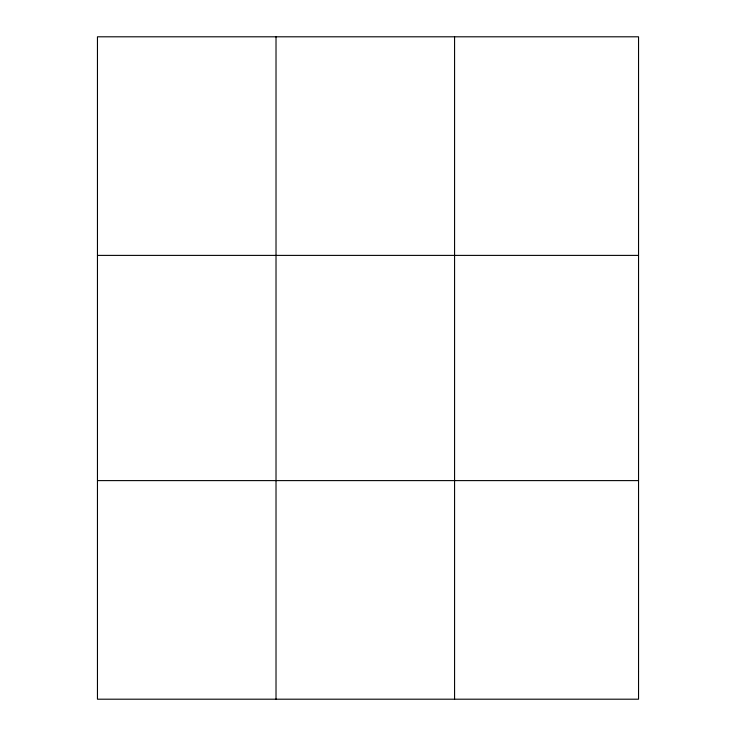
<?xml version="1.0" encoding="UTF-8"?>
<svg xmlns="http://www.w3.org/2000/svg" width="736" height="736" viewBox="0 0 736 736"><rect width="100%" height="100%" fill="white"/><g stroke="black" fill="none" stroke-linecap="round" stroke-linejoin="round"><path stroke-width="1.1" d="M276.018 699.2L276.018 36.8M454.572 699.2L454.572 36.8M97.456 255.392L638.544 255.392M97.456 480.608L638.544 480.608M638.544 671.876L638.544 699.2L97.456 699.2L97.456 36.8L638.544 36.8L638.544 671.876"/></g></svg>
